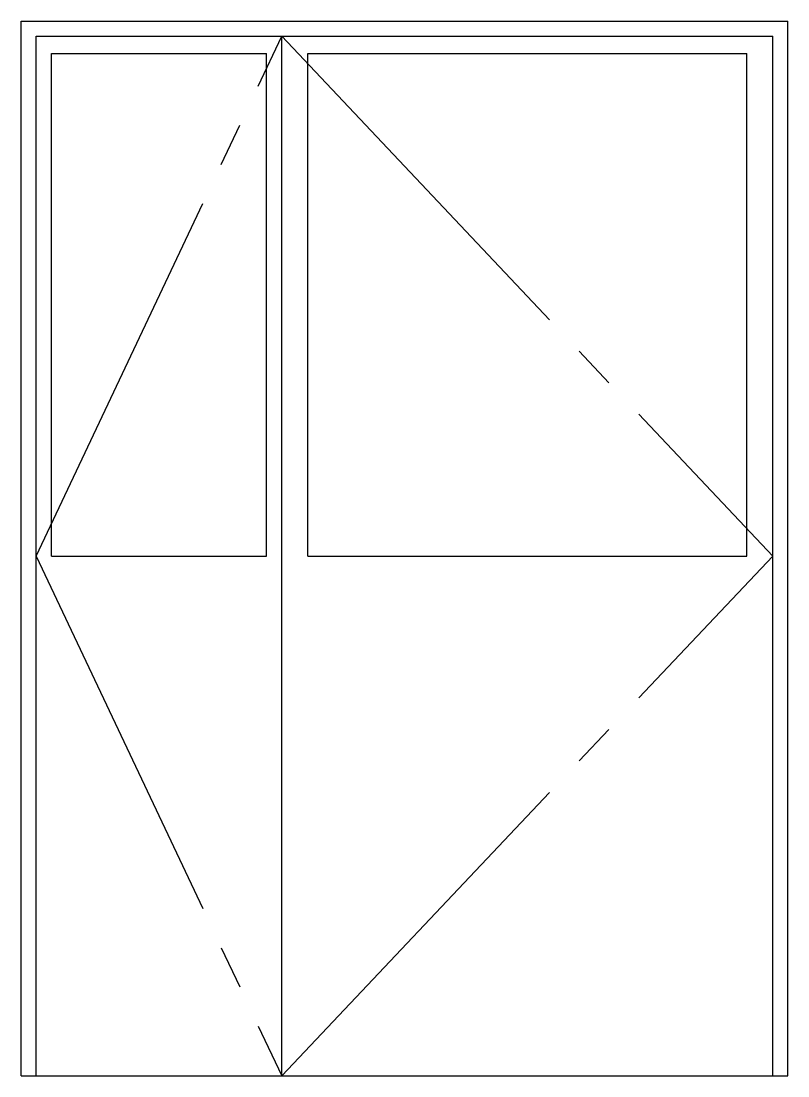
# Model space of a CAD drawing. Units: millimetres at full size, sheet at 1:100. Extents: x -6402 to -4632, y -3490 to -1055.
import ezdxf

# ---------------------------------------------------------------- set-up
doc = ezdxf.new("R2010")
doc.units = ezdxf.units.MM
doc.header["$LTSCALE"] = 100
doc.linetypes.add('CHAIN2', pattern=[12, 9, -1, 1, -1])
doc.layers.add('0-0', color=7, linetype='Continuous')

msp = doc.modelspace()

# ---------------------------------------------------------------- linework, layer by layer
at = {"layer": '0-0'}
for p, q in [((-6402.3, -3489.8), (-6402.3, -1054.8)), ((-6402.3, -1054.8), (-4632.3, -1054.8)), ((-4632.3, -3489.8), (-4632.3, -1054.8)), ((-6367.3, -3489.8), (-6367.3, -1089.8)), ((-6367.3, -1089.8), (-4667.3, -1089.8)), ((-5800.7, -3489.8), (-5800.7, -1089.8)), ((-4667.3, -3489.8), (-4667.3, -1089.8)), ((-6332.3, -2289.8), (-6332.3, -1129.8)), ((-6332.3, -1129.8), (-5835.7, -1129.8)), ((-5835.7, -2289.8), (-5835.7, -1129.8)), ((-5740.7, -2289.8), (-5740.7, -1129.8)), ((-5740.7, -1129.8), (-5234, -1129.8)), ((-5234, -1129.8), (-4727.3, -1129.8)), ((-4727.3, -2289.8), (-4727.3, -1129.8)), ((-6332.3, -2289.8), (-5835.7, -2289.8)), ((-5740.7, -2289.8), (-5234, -2289.8)), ((-5234, -2289.8), (-4727.3, -2289.8)), ((-6402.3, -3489.8), (-4632.3, -3489.8))]:
    msp.add_line(p, q, dxfattribs=at)
at = {"layer": '0-0', "linetype": 'CHAIN2'}
for p, q in [((-6367.3, -2289.8), (-5800.7, -1089.8)), ((-5800.7, -1089.8), (-4667.3, -2289.8)), ((-6367.3, -2289.8), (-5800.7, -3489.8)), ((-5800.7, -3489.8), (-4667.3, -2289.8))]:
    msp.add_line(p, q, dxfattribs=at)

doc.saveas('drawing.dxf')
